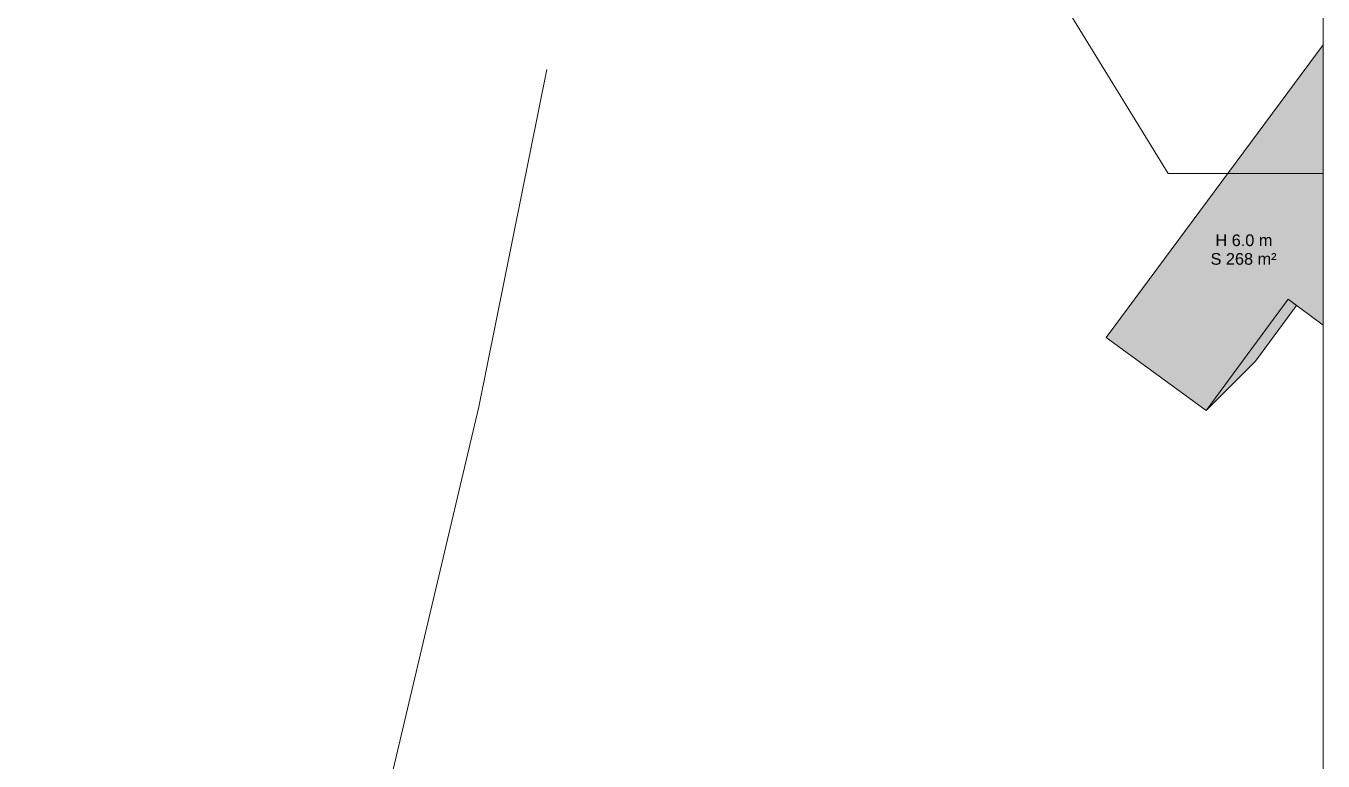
# Model space of a CAD drawing. Header units: metres. Extents: x 0 to 957, y 0 to 971.
# Drawn here: x 846.1 to 957.4, y 237.8 to 300.9 of the extents above; entities that cross this region are included whole.
import ezdxf

# ---------------------------------------------------------------- set-up
doc = ezdxf.new("R2010")
doc.units = ezdxf.units.M
doc.header["$MEASUREMENT"] = 0
for name, color, linetype, lineweight, true_color in [('TPX_BUILDING_AREAS_TEXT', 7, 'CONTINUOUS', 0, 0x000000), ('TPX_BUILDING_HEIGHTS_TEXT', 7, 'CONTINUOUS', 0, 0x000000), ('TPX_BUILDINGS', 7, 'CONTINUOUS', 0, 0x000000), ('TPX_BUILDINGS_HATCH', 7, 'CONTINUOUS', 0, 0xf0f0f0), ('TPX_BUILDINGS_SHADOWS_HATCH', 7, 'CONTINUOUS', 0, 0x000000), ('TPX_BUILDINGS_SHADOWS_OUTLINES', 7, 'CONTINUOUS', 0, 0x000000), ('TPX_CONTOUR_LINES_5M', 7, 'CONTINUOUS', 0, 0x969696), ('TPX_FRAME_PROJECT', 7, 'CONTINUOUS', 0, 0x000000), ('TPX_WATERWAYS', 7, 'CONTINUOUS', 0, 0x7aafdf)]:
    doc.layers.add(name, color=color, linetype=linetype, lineweight=lineweight, true_color=true_color)
doc.styles.add('TPX_TEXTE', font='arial.ttf')

msp = doc.modelspace()

# ---------------------------------------------------------------- hatches: boundary and pattern name
at = {"layer": 'TPX_BUILDINGS_HATCH'}
msp.add_hatch(color=256, dxfattribs=at).paths.add_polyline_path([(957.42, 299.29), (938.79, 274.17), (947.38, 267.9), (954.41, 277.46), (957.42, 275.22), (957.42, 299.29)])
at = {"layer": 'TPX_BUILDINGS_SHADOWS_HATCH'}
msp.add_hatch(color=256, dxfattribs=at).paths.add_polyline_path([(954.41, 277.46), (947.38, 267.9), (951.62, 272.14), (955.14, 276.92), (954.41, 277.46)])

# ---------------------------------------------------------------- linework, layer by layer
at = {"layer": 'TPX_BUILDINGS', "elevation": 0.04}
msp.add_lwpolyline([(957.42, 299.29), (938.79, 274.17), (947.38, 267.9), (954.41, 277.46), (957.42, 275.22)], close=True, dxfattribs=at)
at = {"layer": 'TPX_BUILDINGS_SHADOWS_OUTLINES', "elevation": 0.04}
msp.add_lwpolyline([(954.41, 277.46), (947.38, 267.9), (951.62, 272.14), (955.14, 276.92)], close=True, dxfattribs=at)
at = {"layer": 'TPX_CONTOUR_LINES_5M', "elevation": 0.05}
msp.add_lwpolyline([(957.42, 374.19), (917.53, 372.54), (906.81, 348.95), (944.12, 288.26), (957.42, 288.26)], dxfattribs=at)
at = {"layer": 'TPX_FRAME_PROJECT', "elevation": 0}
msp.add_lwpolyline([(0, 0), (957.42, 0), (957.42, 970.99), (0, 970.99)], close=True, dxfattribs=at)
at = {"layer": 'TPX_WATERWAYS', "elevation": 0.01}
msp.add_lwpolyline([(856.89, 149.43), (884.96, 268.21), (890.78, 297.18)], dxfattribs=at)

# ---------------------------------------------------------------- texts
at = {"layer": 'TPX_BUILDING_AREAS_TEXT', "style": 'TPX_TEXTE'}
msp.add_text('S 268 m²', height=1, dxfattribs=at).set_placement((947.76, 280.42, 0.05))
at = {"layer": 'TPX_BUILDING_HEIGHTS_TEXT', "style": 'TPX_TEXTE'}
msp.add_text('H 6.0 m', height=1, dxfattribs=at).set_placement((948.18, 282.02, 0.05))

doc.saveas('drawing.dxf')
